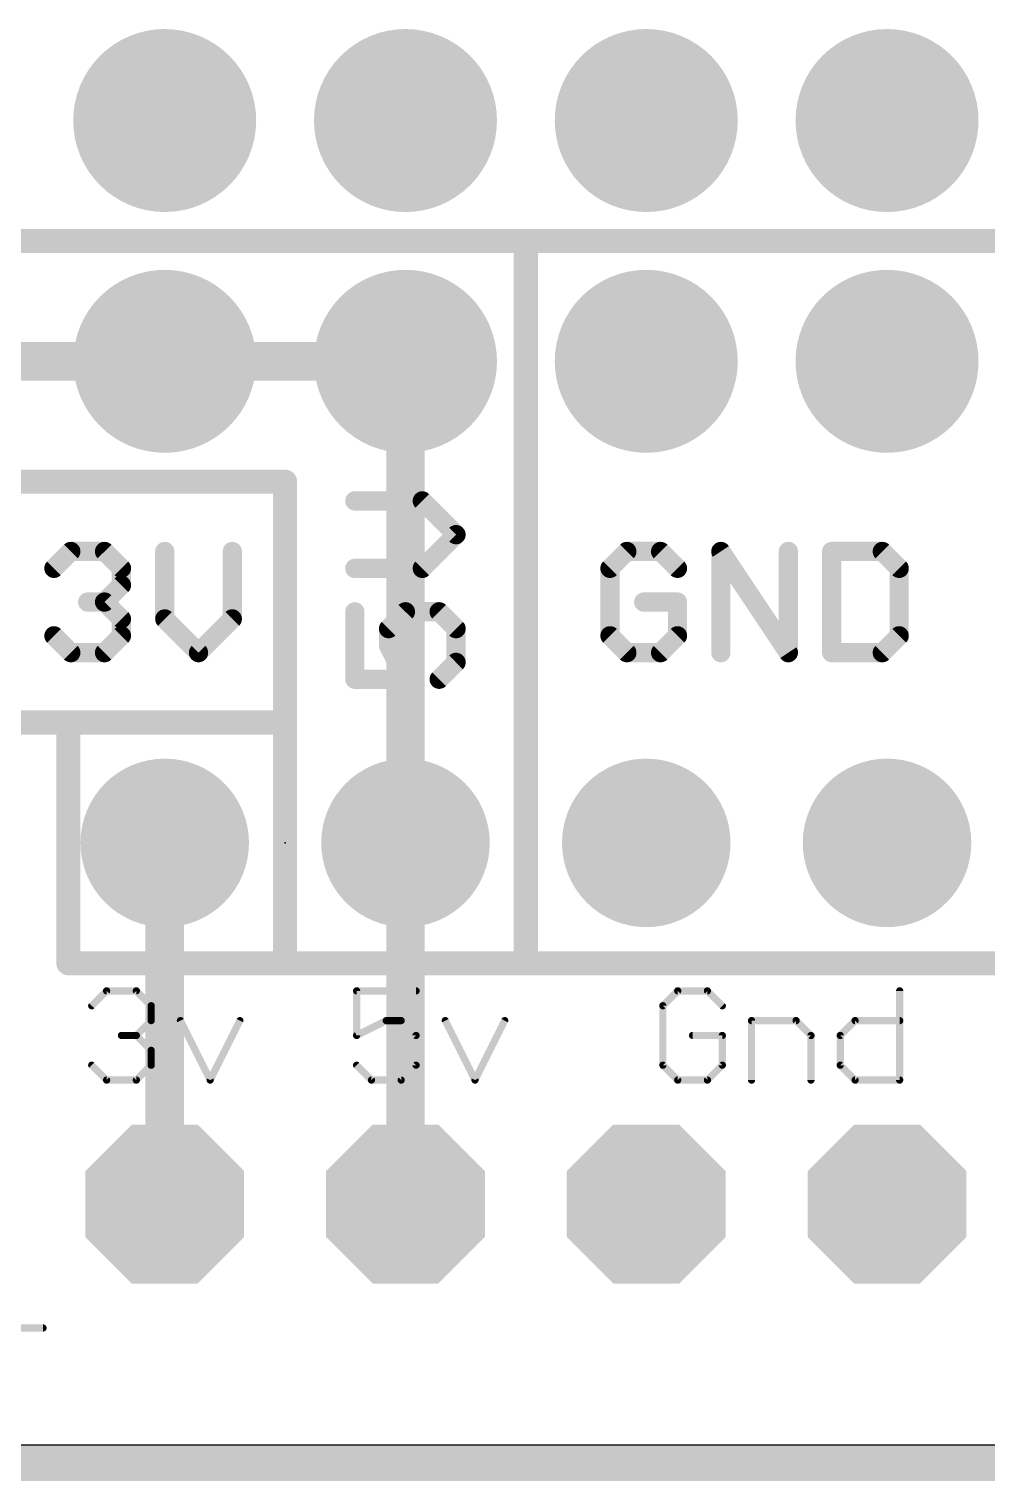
# Model space of a CAD drawing. Extents: x -0.1 to 68.7, y -0.4 to 53.6.
# Drawn here: x 34.13 to 44.23, y -0.38 to 14.94 of the extents above; entities that cross this region are included whole.
import ezdxf

# ---------------------------------------------------------------- set-up
doc = ezdxf.new("R2010")
doc.units = 0
for name, color, linetype in [('1', 12, 'CONTINUOUS'), ('16', 132, 'CONTINUOUS'), ('17', 110, 'CONTINUOUS'), ('18', 110, 'CONTINUOUS'), ('20', 4, 'CONTINUOUS'), ('21', 40, 'CONTINUOUS'), ('23', 53, 'CONTINUOUS'), ('51', 253, 'CONTINUOUS')]:
    doc.layers.add(name, color=color, linetype=linetype)

# ---------------------------------------------------------------- blocks, each defined once
blk = doc.blocks.new('RECT')
blk.add_solid([(-0.5, -0.5), (0.5, -0.5), (-0.5, 0.5), (0.5, 0.5)])
blk = doc.blocks.new('ROUNDP')
at = {"const_width": 0.5}
blk.add_lwpolyline([(0, -0.25, 1), (0, 0.25, 1), (0, -0.25)], format="xyb", dxfattribs=at)
blk = doc.blocks.new('OCTAGONP')
at = {"const_width": 0.5}
blk.add_lwpolyline([(-0.25, -0.1036), (-0.25, 0.1036), (-0.1036, 0.25), (0.1036, 0.25), (0.25, 0.1036), (0.25, -0.1036), (0.1036, -0.25), (-0.1036, -0.25), (-0.25, -0.1036), (-0.25, 0.1036)], dxfattribs=at)
blk = doc.blocks.new('ROUNDV')
at = {"const_width": 0.5}
blk.add_lwpolyline([(0, -0.25, 1), (0, 0.25, 1), (0, -0.25)], format="xyb", dxfattribs=at)

msp = doc.modelspace()

# ---------------------------------------------------------------- linework, layer by layer
at = {"layer": '1'}
for points, const_width in [([(35.56, 11.43), (33.02, 11.43)], 0.4064), ([(38.1, 11.43), (35.56, 11.43)], 0.4064), ([(38.1, 6.35), (38.1, 11.43)], 0.4064), ([(35.56, 2.54), (35.56, 6.35)], 0.4064), ([(38.1, 6.35), (38.1, 2.54)], 0.4064), ([(68.58, -0.127), (0, -0.127)], 0.254)]:
    msp.add_lwpolyline(points, dxfattribs=dict(at, const_width=const_width))
at = {"layer": '1', "const_width": 0.2032}
for points in [[(35.56, 11.5316, 1), (35.56, 11.3284)], [(35.56, 11.3284, 1), (35.56, 11.5316)], [(38.2016, 11.43, 1), (37.9984, 11.43)], [(38.1, 11.3284, 1), (38.1, 11.5316)], [(35.6616, 6.35, 1), (35.4584, 6.35)], [(38.2016, 6.35, 1), (37.9984, 6.35)], [(37.9984, 6.35, 1), (38.2016, 6.35)], [(35.4584, 2.54, 1), (35.6616, 2.54)], [(37.9984, 2.54, 1), (38.2016, 2.54)]]:
    msp.add_lwpolyline(points, format="xyb", dxfattribs=at)
at = {"layer": '16', "const_width": 0.254}
msp.add_lwpolyline([(0, -0.254), (68.58, -0.254)], dxfattribs=at)
at = {"layer": '20'}
msp.add_line((0, 0), (66.04, 0), dxfattribs=at)
at = {"layer": '21'}
for points, const_width in [([(39.37, 12.7), (24.13, 12.7)], 0.254), ([(39.37, 5.08), (39.37, 12.7)], 0.254), ([(39.37, 12.7), (44.45, 12.7)], 0.254), ([(36.83, 10.16), (24.13, 10.16)], 0.254), ([(36.83, 7.62), (36.83, 10.16)], 0.254), ([(38.2775, 9.9574), (37.5657, 9.9574)], 0.2032), ([(38.6334, 9.6015), (38.2775, 9.9574)], 0.2032), ([(38.2775, 9.2456), (38.6334, 9.6015)], 0.2032), ([(34.3916, 9.2464), (34.5695, 9.4243)], 0.2032), ([(34.5695, 9.4243), (34.9255, 9.4243)], 0.2032), ([(34.9255, 9.4243), (35.1034, 9.2464)], 0.2032), ([(35.561, 9.4243), (35.561, 8.7125)], 0.2032), ([(36.2728, 8.7125), (36.2728, 9.4243)], 0.2032), ([(40.4355, 9.4243), (40.2575, 9.2464)], 0.2032), ([(40.7914, 9.4243), (40.4355, 9.4243)], 0.2032), ([(40.9693, 9.2464), (40.7914, 9.4243)], 0.2032), ([(41.4269, 8.3566), (41.4269, 9.4243)], 0.2032), ([(41.4269, 9.4243), (42.1387, 8.3566)], 0.2032), ([(42.1387, 8.3566), (42.1387, 9.4243)], 0.2032), ([(42.5963, 9.4243), (42.5963, 8.3566)], 0.2032), ([(43.1302, 9.4243), (42.5963, 9.4243)], 0.2032), ([(43.3081, 9.2464), (43.1302, 9.4243)], 0.2032), ([(35.1034, 9.2464), (35.1034, 9.0684)], 0.2032), ([(37.5657, 9.2456), (38.2775, 9.2456)], 0.2032), ([(40.2575, 9.2464), (40.2575, 8.5346)], 0.2032), ([(43.3081, 8.5346), (43.3081, 9.2464)], 0.2032), ([(35.1034, 9.0684), (34.9255, 8.8905)], 0.2032), ([(34.9255, 8.8905), (34.7475, 8.8905)], 0.2032), ([(34.9255, 8.8905), (35.1034, 8.7125)], 0.2032), ([(37.5657, 8.788), (37.5657, 8.0762)], 0.2032), ([(37.9216, 8.6101), (38.0995, 8.788)], 0.2032), ([(38.0995, 8.788), (38.4554, 8.788)], 0.2032), ([(38.4554, 8.788), (38.6334, 8.6101)], 0.2032), ([(40.9693, 8.8905), (40.6134, 8.8905)], 0.2032), ([(40.9693, 8.5346), (40.9693, 8.8905)], 0.2032), ([(35.1034, 8.7125), (35.1034, 8.5346)], 0.2032), ([(35.561, 8.7125), (35.9169, 8.3566)], 0.2032), ([(35.9169, 8.3566), (36.2728, 8.7125)], 0.2032), ([(34.5695, 8.3566), (34.3916, 8.5346)], 0.2032), ([(35.1034, 8.5346), (34.9255, 8.3566)], 0.2032), ([(37.9216, 8.4321), (37.9216, 8.6101)], 0.2032), ([(38.6334, 8.6101), (38.6334, 8.2542)], 0.2032), ([(40.2575, 8.5346), (40.4355, 8.3566)], 0.2032), ([(40.7914, 8.3566), (40.9693, 8.5346)], 0.2032), ([(43.1302, 8.3566), (43.3081, 8.5346)], 0.2032), ([(34.9255, 8.3566), (34.5695, 8.3566)], 0.2032), ([(38.0995, 8.0762), (37.9216, 8.4321)], 0.2032), ([(40.4355, 8.3566), (40.7914, 8.3566)], 0.2032), ([(42.5963, 8.3566), (43.1302, 8.3566)], 0.2032), ([(38.6334, 8.2542), (38.4554, 8.0762)], 0.2032), ([(37.5657, 8.0762), (38.0995, 8.0762)], 0.2032), ([(24.13, 7.62), (34.544, 7.62)], 0.254), ([(34.544, 7.62), (34.544, 5.08)], 0.254), ([(34.544, 7.62), (36.83, 7.62)], 0.254), ([(36.83, 7.62), (36.83, 5.08)], 0.254), ([(34.544, 5.08), (36.83, 5.08)], 0.254), ([(36.83, 5.08), (39.37, 5.08)], 0.254), ([(39.37, 5.08), (44.45, 5.08)], 0.254), ([(34.7904, 4.6319), (34.9472, 4.7887)], 0.0762), ([(34.9472, 4.7887), (35.2607, 4.7887)], 0.0762), ([(35.2607, 4.7887), (35.4175, 4.6319)], 0.0762), ([(38.2115, 4.7887), (37.5844, 4.7887)], 0.0762), ([(37.5844, 4.7887), (37.5844, 4.3184)], 0.0762), ([(40.972, 4.7887), (40.8152, 4.6319)], 0.0762), ([(41.2855, 4.7887), (40.972, 4.7887)], 0.0762), ([(41.4423, 4.6319), (41.2855, 4.7887)], 0.0762), ([(43.3133, 4.7887), (43.3133, 3.8481)], 0.0762), ([(35.4175, 4.6319), (35.4175, 4.4752)], 0.0762), ([(40.8152, 4.6319), (40.8152, 4.0049)], 0.0762), ([(35.4175, 4.4752), (35.2607, 4.3184)], 0.0762), ([(35.7259, 4.4752), (36.0395, 3.8481)], 0.0762), ([(36.0395, 3.8481), (36.353, 4.4752)], 0.0762), ([(37.5844, 4.3184), (37.8979, 4.4752)], 0.0762), ([(37.8979, 4.4752), (38.0547, 4.4752)], 0.0762), ([(38.0547, 4.4752), (38.2115, 4.3184)], 0.0762), ([(38.5199, 4.4752), (38.8335, 3.8481)], 0.0762), ([(38.8335, 3.8481), (39.147, 4.4752)], 0.0762), ([(41.7507, 3.8481), (41.7507, 4.4752)], 0.0762), ([(41.7507, 4.4752), (42.221, 4.4752)], 0.0762), ([(42.221, 4.4752), (42.3778, 4.3184)], 0.0762), ([(42.6862, 4.3184), (42.843, 4.4752)], 0.0762), ([(42.843, 4.4752), (43.3133, 4.4752)], 0.0762), ([(35.2607, 4.3184), (35.1039, 4.3184)], 0.0762), ([(35.2607, 4.3184), (35.4175, 4.1616)], 0.0762), ([(38.2115, 4.3184), (38.2115, 4.0049)], 0.0762), ([(41.4423, 4.3184), (41.1287, 4.3184)], 0.0762), ([(41.4423, 4.0049), (41.4423, 4.3184)], 0.0762), ([(42.3778, 4.3184), (42.3778, 3.8481)], 0.0762), ([(42.6862, 4.0049), (42.6862, 4.3184)], 0.0762), ([(35.4175, 4.1616), (35.4175, 4.0049)], 0.0762), ([(34.9472, 3.8481), (34.7904, 4.0049)], 0.0762), ([(35.4175, 4.0049), (35.2607, 3.8481)], 0.0762), ([(37.7412, 3.8481), (37.5844, 4.0049)], 0.0762), ([(38.2115, 4.0049), (38.0547, 3.8481)], 0.0762), ([(40.8152, 4.0049), (40.972, 3.8481)], 0.0762), ([(41.2855, 3.8481), (41.4423, 4.0049)], 0.0762), ([(42.843, 3.8481), (42.6862, 4.0049)], 0.0762), ([(35.2607, 3.8481), (34.9472, 3.8481)], 0.0762), ([(38.0547, 3.8481), (37.7412, 3.8481)], 0.0762), ([(40.972, 3.8481), (41.2855, 3.8481)], 0.0762), ([(43.3133, 3.8481), (42.843, 3.8481)], 0.0762), ([(33.649, 1.2327), (34.2761, 1.2327)], 0.0762)]:
    msp.add_lwpolyline(points, dxfattribs=dict(at, const_width=const_width))
for points, const_width in [([(39.4335, 12.7, 1), (39.3065, 12.7)], 0.127), ([(39.37, 12.7635, 1), (39.37, 12.6365)], 0.127), ([(39.37, 12.6365, 1), (39.37, 12.7635)], 0.127), ([(36.8935, 10.16, 1), (36.7665, 10.16)], 0.127), ([(36.83, 10.0965, 1), (36.83, 10.2235)], 0.127), ([(37.5657, 10.0082, 1), (37.5657, 9.9066)], 0.1016), ([(38.3134, 9.9933, 1), (38.2416, 9.9215)], 0.1016), ([(38.2775, 9.9066, 1), (38.2775, 10.0082)], 0.1016), ([(38.6693, 9.5656, 1), (38.5975, 9.6374)], 0.1016), ([(38.5975, 9.5656, 1), (38.6693, 9.6374)], 0.1016), ([(34.5695, 9.4751, 1), (34.5695, 9.3735)], 0.1016), ([(34.6055, 9.3884, 1), (34.5336, 9.4602)], 0.1016), ([(34.9614, 9.4602, 1), (34.8895, 9.3884)], 0.1016), ([(34.9255, 9.3735, 1), (34.9255, 9.4751)], 0.1016), ([(35.6118, 9.4243, 1), (35.5102, 9.4243)], 0.1016), ([(36.3236, 9.4243, 1), (36.222, 9.4243)], 0.1016), ([(40.4355, 9.4751, 1), (40.4355, 9.3735)], 0.1016), ([(40.4714, 9.3884, 1), (40.3995, 9.4602)], 0.1016), ([(40.8273, 9.4602, 1), (40.7554, 9.3884)], 0.1016), ([(40.7914, 9.3735, 1), (40.7914, 9.4751)], 0.1016), ([(41.4777, 9.4243, 1), (41.3761, 9.4243)], 0.1016), ([(41.4692, 9.4525, 1), (41.3846, 9.3961)], 0.1016), ([(42.1895, 9.4243, 1), (42.0879, 9.4243)], 0.1016), ([(42.6471, 9.4243, 1), (42.5455, 9.4243)], 0.1016), ([(42.5963, 9.4751, 1), (42.5963, 9.3735)], 0.1016), ([(43.1661, 9.4602, 1), (43.0942, 9.3884)], 0.1016), ([(43.1302, 9.3735, 1), (43.1302, 9.4751)], 0.1016), ([(35.1542, 9.2464, 1), (35.0526, 9.2464)], 0.1016), ([(37.5657, 9.2964, 1), (37.5657, 9.1948)], 0.1016), ([(38.2775, 9.1948, 1), (38.2775, 9.2964)], 0.1016), ([(40.3083, 9.2464, 1), (40.2067, 9.2464)], 0.1016), ([(43.3589, 9.2464, 1), (43.2573, 9.2464)], 0.1016), ([(34.3557, 9.2823, 1), (34.4275, 9.2104)], 0.1016), ([(35.0675, 9.2104, 1), (35.1393, 9.2823)], 0.1016), ([(38.2416, 9.2815, 1), (38.3134, 9.2097)], 0.1016), ([(40.2216, 9.2823, 1), (40.2934, 9.2104)], 0.1016), ([(40.9334, 9.2104, 1), (41.0052, 9.2823)], 0.1016), ([(43.2722, 9.2104, 1), (43.344, 9.2823)], 0.1016), ([(35.0526, 9.0684, 1), (35.1542, 9.0684)], 0.1016), ([(35.1393, 9.0325, 1), (35.0675, 9.1043)], 0.1016), ([(34.7475, 8.9413, 1), (34.7475, 8.8397)], 0.1016), ([(34.9614, 8.9264, 1), (34.8895, 8.8545)], 0.1016), ([(34.8895, 8.9264, 1), (34.9614, 8.8545)], 0.1016), ([(34.9255, 8.8397, 1), (34.9255, 8.9413)], 0.1016), ([(37.6165, 8.788, 1), (37.5149, 8.788)], 0.1016), ([(38.0995, 8.8388, 1), (38.0995, 8.7372)], 0.1016), ([(38.1355, 8.7521, 1), (38.0636, 8.8239)], 0.1016), ([(38.4914, 8.8239, 1), (38.4195, 8.7521)], 0.1016), ([(38.4554, 8.7372, 1), (38.4554, 8.8388)], 0.1016), ([(40.6134, 8.9413, 1), (40.6134, 8.8397)], 0.1016), ([(41.0201, 8.8905, 1), (40.9185, 8.8905)], 0.1016), ([(40.9693, 8.8397, 1), (40.9693, 8.9413)], 0.1016), ([(35.1542, 8.7125, 1), (35.0526, 8.7125)], 0.1016), ([(35.0675, 8.6766, 1), (35.1393, 8.7484)], 0.1016), ([(35.5969, 8.7484, 1), (35.5251, 8.6766)], 0.1016), ([(35.5102, 8.7125, 1), (35.6118, 8.7125)], 0.1016), ([(36.222, 8.7125, 1), (36.3236, 8.7125)], 0.1016), ([(36.3087, 8.6766, 1), (36.2369, 8.7484)], 0.1016), ([(34.4275, 8.5705, 1), (34.3557, 8.4986)], 0.1016), ([(35.0526, 8.5346, 1), (35.1542, 8.5346)], 0.1016), ([(35.1393, 8.4986, 1), (35.0675, 8.5705)], 0.1016), ([(37.9724, 8.6101, 1), (37.8708, 8.6101)], 0.1016), ([(37.8857, 8.646, 1), (37.9575, 8.5741)], 0.1016), ([(38.6842, 8.6101, 1), (38.5826, 8.6101)], 0.1016), ([(38.5975, 8.5741, 1), (38.6693, 8.646)], 0.1016), ([(40.2934, 8.5705, 1), (40.2216, 8.4986)], 0.1016), ([(40.2067, 8.5346, 1), (40.3083, 8.5346)], 0.1016), ([(40.9185, 8.5346, 1), (41.0201, 8.5346)], 0.1016), ([(41.0052, 8.4986, 1), (40.9334, 8.5705)], 0.1016), ([(43.2573, 8.5346, 1), (43.3589, 8.5346)], 0.1016), ([(43.344, 8.4986, 1), (43.2722, 8.5705)], 0.1016), ([(34.5695, 8.4074, 1), (34.5695, 8.3058)], 0.1016), ([(34.5336, 8.3207, 1), (34.6055, 8.3925)], 0.1016), ([(34.8895, 8.3925, 1), (34.9614, 8.3207)], 0.1016), ([(34.9255, 8.3058, 1), (34.9255, 8.4074)], 0.1016), ([(35.881, 8.3925, 1), (35.9528, 8.3207)], 0.1016), ([(35.881, 8.3207, 1), (35.9528, 8.3925)], 0.1016), ([(37.967, 8.4548, 1), (37.8762, 8.4094)], 0.1016), ([(37.8708, 8.4321, 1), (37.9724, 8.4321)], 0.1016), ([(40.4355, 8.4074, 1), (40.4355, 8.3058)], 0.1016), ([(40.3995, 8.3207, 1), (40.4714, 8.3925)], 0.1016), ([(40.7554, 8.3925, 1), (40.8273, 8.3207)], 0.1016), ([(40.7914, 8.3058, 1), (40.7914, 8.4074)], 0.1016), ([(42.0964, 8.3284, 1), (42.181, 8.3848)], 0.1016), ([(42.5963, 8.4074, 1), (42.5963, 8.3058)], 0.1016), ([(43.0942, 8.3925, 1), (43.1661, 8.3207)], 0.1016), ([(43.1302, 8.3058, 1), (43.1302, 8.4074)], 0.1016), ([(38.5826, 8.2542, 1), (38.6842, 8.2542)], 0.1016), ([(38.6693, 8.2182, 1), (38.5975, 8.2901)], 0.1016), ([(41.3761, 8.3566, 1), (41.4777, 8.3566)], 0.1016), ([(42.0879, 8.3566, 1), (42.1895, 8.3566)], 0.1016), ([(42.5455, 8.3566, 1), (42.6471, 8.3566)], 0.1016), ([(37.5657, 8.127, 1), (37.5657, 8.0254)], 0.1016), ([(37.5149, 8.0762, 1), (37.6165, 8.0762)], 0.1016), ([(38.0541, 8.0535, 1), (38.145, 8.0989)], 0.1016), ([(38.0995, 8.0254, 1), (38.0995, 8.127)], 0.1016), ([(38.4195, 8.1121, 1), (38.4914, 8.0403)], 0.1016), ([(34.6075, 7.62, 1), (34.4805, 7.62)], 0.127), ([(34.544, 7.6835, 1), (34.544, 7.5565)], 0.127), ([(34.544, 7.5565, 1), (34.544, 7.6835)], 0.127), ([(36.8935, 7.62, 1), (36.7665, 7.62)], 0.127), ([(36.7665, 7.62, 1), (36.8935, 7.62)], 0.127), ([(36.83, 7.5565, 1), (36.83, 7.6835)], 0.127), ([(34.544, 5.1435, 1), (34.544, 5.0165)], 0.127), ([(34.4805, 5.08, 1), (34.6075, 5.08)], 0.127), ([(36.83, 5.1435, 1), (36.83, 5.0165)], 0.127), ([(36.7665, 5.08, 1), (36.8935, 5.08)], 0.127), ([(36.83, 5.0165, 1), (36.83, 5.1435)], 0.127), ([(39.37, 5.1435, 1), (39.37, 5.0165)], 0.127), ([(39.3065, 5.08, 1), (39.4335, 5.08)], 0.127), ([(39.37, 5.0165, 1), (39.37, 5.1435)], 0.127), ([(34.9472, 4.8078, 1), (34.9472, 4.7697)], 0.0381), ([(34.9606, 4.7752, 1), (34.9337, 4.8022)], 0.0381), ([(35.2742, 4.8022, 1), (35.2472, 4.7752)], 0.0381), ([(35.2607, 4.7697, 1), (35.2607, 4.8078)], 0.0381), ([(37.5844, 4.8078, 1), (37.5844, 4.7697)], 0.0381), ([(37.6035, 4.7887, 1), (37.5654, 4.7887)], 0.0381), ([(38.2115, 4.7697, 1), (38.2115, 4.8078)], 0.0381), ([(40.972, 4.8078, 1), (40.972, 4.7697)], 0.0381), ([(40.9854, 4.7752, 1), (40.9585, 4.8022)], 0.0381), ([(41.299, 4.8022, 1), (41.272, 4.7752)], 0.0381), ([(41.2855, 4.7697, 1), (41.2855, 4.8078)], 0.0381), ([(43.3324, 4.7887, 1), (43.2943, 4.7887)], 0.0381), ([(34.7769, 4.6454, 1), (34.8039, 4.6185)], 0.0381), ([(35.4365, 4.6319, 1), (35.3984, 4.6319)], 0.0381), ([(35.404, 4.6185, 1), (35.4309, 4.6454)], 0.0381), ([(40.8343, 4.6319, 1), (40.7962, 4.6319)], 0.0381), ([(40.8017, 4.6454, 1), (40.8287, 4.6185)], 0.0381), ([(41.4288, 4.6185, 1), (41.4557, 4.6454)], 0.0381), ([(35.3984, 4.4752, 1), (35.4365, 4.4752)], 0.0381), ([(35.4309, 4.4617, 1), (35.404, 4.4886)], 0.0381), ([(35.743, 4.4837, 1), (35.7089, 4.4666)], 0.0381), ([(36.37, 4.4666, 1), (36.3359, 4.4837)], 0.0381), ([(37.8979, 4.4942, 1), (37.8979, 4.4561)], 0.0381), ([(37.9065, 4.4581, 1), (37.8894, 4.4922)], 0.0381), ([(38.0682, 4.4886, 1), (38.0412, 4.4617)], 0.0381), ([(38.0547, 4.4561, 1), (38.0547, 4.4942)], 0.0381), ([(38.537, 4.4837, 1), (38.5029, 4.4666)], 0.0381), ([(39.164, 4.4666, 1), (39.1299, 4.4837)], 0.0381), ([(41.7698, 4.4752, 1), (41.7317, 4.4752)], 0.0381), ([(41.7507, 4.4942, 1), (41.7507, 4.4561)], 0.0381), ([(42.2345, 4.4886, 1), (42.2075, 4.4617)], 0.0381), ([(42.221, 4.4561, 1), (42.221, 4.4942)], 0.0381), ([(42.843, 4.4942, 1), (42.843, 4.4561)], 0.0381), ([(42.8565, 4.4617, 1), (42.8295, 4.4886)], 0.0381), ([(43.3133, 4.4561, 1), (43.3133, 4.4942)], 0.0381), ([(35.1039, 4.3375, 1), (35.1039, 4.2994)], 0.0381), ([(35.2742, 4.3319, 1), (35.2472, 4.3049)], 0.0381), ([(35.2472, 4.3319, 1), (35.2742, 4.3049)], 0.0381), ([(35.2607, 4.2994, 1), (35.2607, 4.3375)], 0.0381), ([(37.5759, 4.3354, 1), (37.5929, 4.3014)], 0.0381), ([(37.5654, 4.3184, 1), (37.6035, 4.3184)], 0.0381), ([(38.2305, 4.3184, 1), (38.1924, 4.3184)], 0.0381), ([(38.198, 4.3049, 1), (38.2249, 4.3319)], 0.0381), ([(41.1287, 4.3375, 1), (41.1287, 4.2994)], 0.0381), ([(41.4613, 4.3184, 1), (41.4232, 4.3184)], 0.0381), ([(41.4423, 4.2994, 1), (41.4423, 4.3375)], 0.0381), ([(42.3968, 4.3184, 1), (42.3587, 4.3184)], 0.0381), ([(42.3643, 4.3049, 1), (42.3913, 4.3319)], 0.0381), ([(42.6728, 4.3319, 1), (42.6997, 4.3049)], 0.0381), ([(42.7053, 4.3184, 1), (42.6672, 4.3184)], 0.0381), ([(35.4365, 4.1616, 1), (35.3984, 4.1616)], 0.0381), ([(35.404, 4.1482, 1), (35.4309, 4.1751)], 0.0381), ([(34.8039, 4.0183, 1), (34.7769, 3.9914)], 0.0381), ([(35.3984, 4.0049, 1), (35.4365, 4.0049)], 0.0381), ([(35.4309, 3.9914, 1), (35.404, 4.0183)], 0.0381), ([(37.5979, 4.0183, 1), (37.5709, 3.9914)], 0.0381), ([(38.1924, 4.0049, 1), (38.2305, 4.0049)], 0.0381), ([(38.2249, 3.9914, 1), (38.198, 4.0183)], 0.0381), ([(40.8287, 4.0183, 1), (40.8017, 3.9914)], 0.0381), ([(40.7962, 4.0049, 1), (40.8343, 4.0049)], 0.0381), ([(41.4232, 4.0049, 1), (41.4613, 4.0049)], 0.0381), ([(41.4557, 3.9914, 1), (41.4288, 4.0183)], 0.0381), ([(42.6997, 4.0183, 1), (42.6728, 3.9914)], 0.0381), ([(42.6672, 4.0049, 1), (42.7053, 4.0049)], 0.0381), ([(34.9472, 3.8672, 1), (34.9472, 3.8291)], 0.0381), ([(34.9337, 3.8346, 1), (34.9606, 3.8616)], 0.0381), ([(35.2472, 3.8616, 1), (35.2742, 3.8346)], 0.0381), ([(35.2607, 3.8291, 1), (35.2607, 3.8672)], 0.0381), ([(36.0224, 3.8566, 1), (36.0565, 3.8396)], 0.0381), ([(36.0224, 3.8396, 1), (36.0565, 3.8566)], 0.0381), ([(37.7412, 3.8672, 1), (37.7412, 3.8291)], 0.0381), ([(37.7277, 3.8346, 1), (37.7546, 3.8616)], 0.0381), ([(38.0412, 3.8616, 1), (38.0682, 3.8346)], 0.0381), ([(38.0547, 3.8291, 1), (38.0547, 3.8672)], 0.0381), ([(38.8164, 3.8566, 1), (38.8505, 3.8396)], 0.0381), ([(38.8164, 3.8396, 1), (38.8505, 3.8566)], 0.0381), ([(40.972, 3.8672, 1), (40.972, 3.8291)], 0.0381), ([(40.9585, 3.8346, 1), (40.9854, 3.8616)], 0.0381), ([(41.272, 3.8616, 1), (41.299, 3.8346)], 0.0381), ([(41.2855, 3.8291, 1), (41.2855, 3.8672)], 0.0381), ([(41.7317, 3.8481, 1), (41.7698, 3.8481)], 0.0381), ([(42.3587, 3.8481, 1), (42.3968, 3.8481)], 0.0381), ([(42.843, 3.8672, 1), (42.843, 3.8291)], 0.0381), ([(42.8295, 3.8346, 1), (42.8565, 3.8616)], 0.0381), ([(43.2943, 3.8481, 1), (43.3324, 3.8481)], 0.0381), ([(43.3133, 3.8291, 1), (43.3133, 3.8672)], 0.0381), ([(34.2761, 1.2137, 1), (34.2761, 1.2518)], 0.0381)]:
    msp.add_lwpolyline(points, format="xyb", dxfattribs=dict(at, const_width=const_width))
at = {"layer": '23'}
msp.add_point((36.83, 6.35), dxfattribs=at)
at = {"layer": '51'}
msp.add_line((0, 0), (66.04, 0), dxfattribs=at)

# ---------------------------------------------------------------- block references
at = {"layer": '17', "xscale": 1.778, "yscale": 1.778, "rotation": 270}
for p in [(35.56, 6.35), (35.56, 6.35), (38.1, 6.35), (38.1, 6.35), (40.64, 6.35), (40.64, 6.35), (43.18, 6.35), (43.18, 6.35)]:
    msp.add_blockref('ROUNDP', p, dxfattribs=at)
at = {"layer": '17', "xscale": 1.6764, "yscale": 1.6764}
for p in [(35.56, 2.54), (35.56, 2.54), (38.1, 2.54), (38.1, 2.54), (40.64, 2.54), (40.64, 2.54), (43.18, 2.54), (43.18, 2.54)]:
    msp.add_blockref('OCTAGONP', p, dxfattribs=at)
at = {"layer": '18', "xscale": 1.9304, "yscale": 1.9304}
for p in [(35.56, 13.97), (35.56, 13.97), (38.1, 13.97), (38.1, 13.97), (40.64, 13.97), (40.64, 13.97), (43.18, 13.97), (43.18, 13.97), (35.56, 11.43), (35.56, 11.43), (38.1, 11.43), (38.1, 11.43), (40.64, 11.43), (40.64, 11.43), (43.18, 11.43), (43.18, 11.43)]:
    msp.add_blockref('ROUNDV', p, dxfattribs=at)
at = {"layer": '51', "xscale": 0.508, "yscale": 0.508, "rotation": 180}
for p in [(35.56, 6.35), (38.1, 6.35), (40.64, 6.35), (43.18, 6.35)]:
    msp.add_blockref('RECT', p, dxfattribs=at)

doc.saveas('drawing.dxf')
